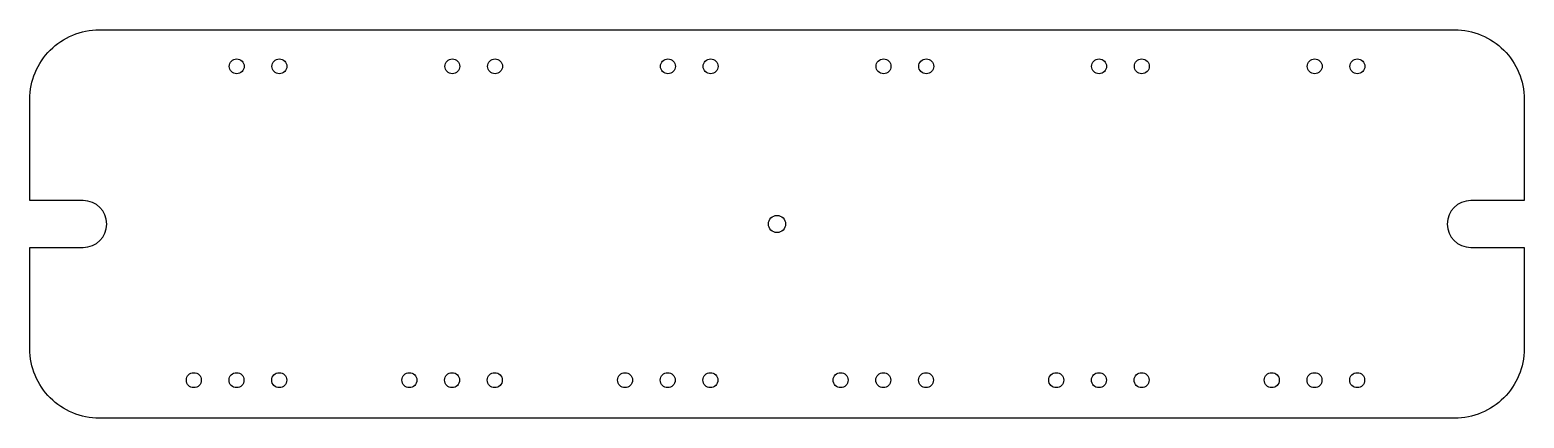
# Model space of a CAD drawing. Header units: millimetres. Extents: x 0 to 70, y 0 to 18.2.
import ezdxf

# ---------------------------------------------------------------- set-up
doc = ezdxf.new("R2010")
doc.units = ezdxf.units.MM
doc.layers.get('0').update_dxf_attribs({"linetype": 'CONTINUOUS'})

msp = doc.modelspace()

# ---------------------------------------------------------------- linework, layer by layer
msp.add_lwpolyline([(3.25, 0, -0.414214), (0, 3.25), (0, 8), (2.5, 8, 1), (2.5, 10.2), (0, 10.2), (0, 14.95, -0.414214), (3.25, 18.2), (66.75, 18.2, -0.414214), (70, 14.95), (70, 10.2), (67.5, 10.2, 1), (67.5, 8), (70, 8), (70, 3.25, -0.414214), (66.75, 0)], format="xyb", close=True)
for centre, radius in [((9.69, 16.49), 0.35), ((11.69, 16.49), 0.35), ((19.79, 16.49), 0.35), ((21.79, 16.49), 0.35), ((29.89, 16.49), 0.35), ((31.89, 16.49), 0.35), ((39.99, 16.49), 0.35), ((41.99, 16.49), 0.35), ((50.09, 16.49), 0.35), ((52.09, 16.49), 0.35), ((60.19, 16.49), 0.35), ((62.19, 16.49), 0.35), ((35, 9.1), 0.4), ((7.68, 1.78), 0.35), ((9.68, 1.78), 0.35), ((11.68, 1.78), 0.35), ((17.78, 1.78), 0.35), ((19.78, 1.78), 0.35), ((21.78, 1.78), 0.35), ((27.88, 1.78), 0.35), ((29.88, 1.78), 0.35), ((31.88, 1.78), 0.35), ((37.98, 1.78), 0.35), ((39.98, 1.78), 0.35), ((41.98, 1.78), 0.35), ((48.08, 1.78), 0.35), ((50.08, 1.78), 0.35), ((52.08, 1.78), 0.35), ((58.18, 1.78), 0.35), ((60.18, 1.78), 0.35), ((62.18, 1.78), 0.35)]:
    msp.add_circle(centre, radius)

doc.saveas('drawing.dxf')
